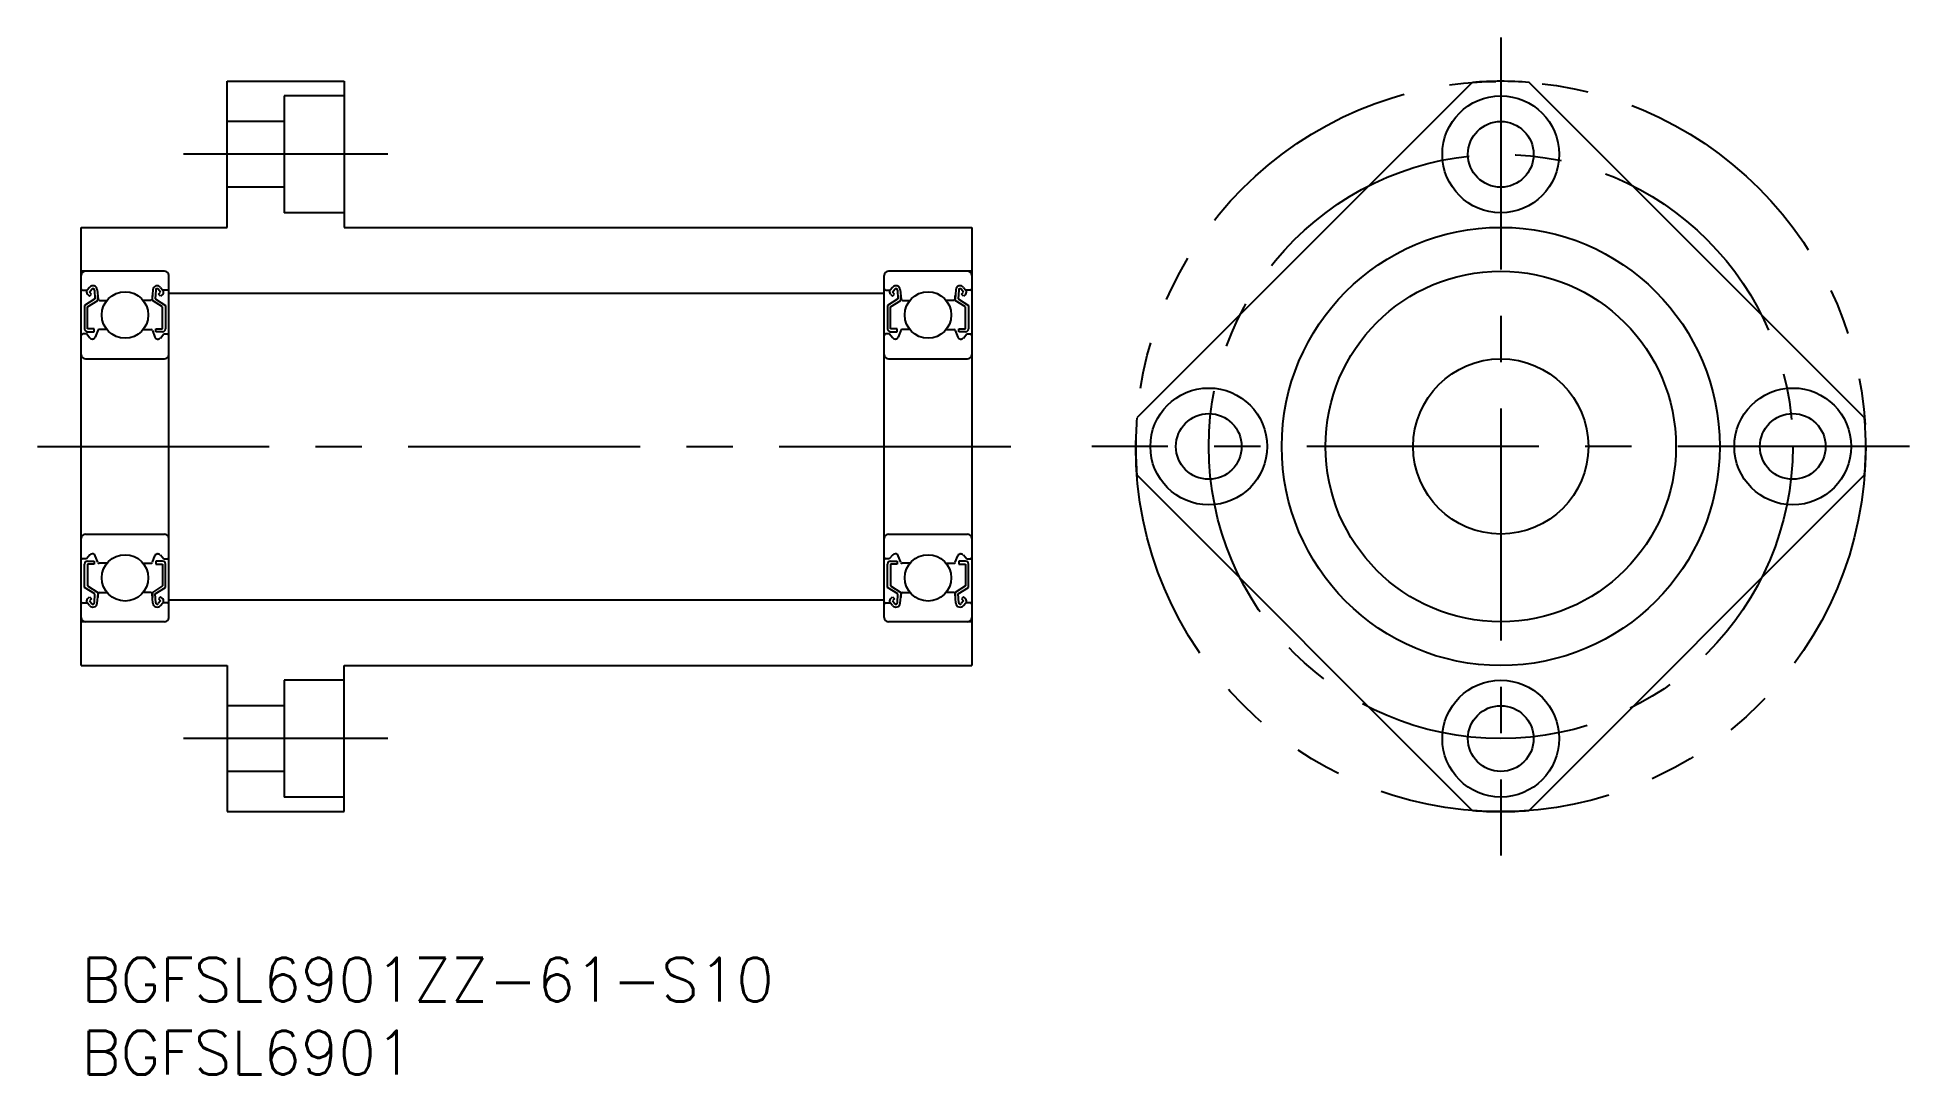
# Model space of a CAD drawing. Extents: x -3 to 125, y -8 to 63.
import ezdxf

# ---------------------------------------------------------------- set-up
doc = ezdxf.new("R2010")
doc.units = 0
doc.header["$LTSCALE"] = 0.5
doc.linetypes.add('CENTER', pattern=[50.8, 31.75, -6.35, 6.35, -6.35])
doc.linetypes.add('PHANTOM', pattern=[63.5, 31.75, -6.35, 6.35, -6.35, 6.35, -6.35])
for name, color, linetype in [('MSM_CENTER', 1, 'CENTER'), ('MSM_CONTINUOUS', 7, 'CONTINUOUS'), ('MSM_IMAGINARY', 6, 'PHANTOM'), ('MSM_PART_NUMBER', 7, 'CONTINUOUS')]:
    doc.layers.add(name, color=color, linetype=linetype)
doc.styles.get("Standard").update_dxf_attribs({"font": 'txt.shx', "height": 2.5, "bigfont": 'bigfont.shx'})

# ---------------------------------------------------------------- blocks, each defined once
blk = doc.blocks.new('*U25')
at = {"layer": 'MSM_PART_NUMBER'}
blk.add_text('BGFSL6901ZZ-61-S10', height=3, dxfattribs=at).set_placement((0, -3))
blk = doc.blocks.new('*U26')
at = {"layer": 'MSM_PART_NUMBER'}
blk.add_text('BGFSL6901', height=3, dxfattribs=at).set_placement((0, -8))

msp = doc.modelspace()

# ---------------------------------------------------------------- linework, layer by layer
at = {"layer": 'MSM_CENTER'}
for p, q in [((97.23, 63), (97.23, 7)), ((21, 55), (7, 55)), ((-3, 35), (64, 35)), ((125.23, 35), (69.23, 35)), ((21, 15), (7, 15))]:
    msp.add_line(p, q, dxfattribs=at)
msp.add_circle((97.23, 35), 20, dxfattribs=at)
at = {"layer": 'MSM_CONTINUOUS'}
for p, q in [((10, 60), (18, 60)), ((10, 50), (10, 60)), ((13.9, 59), (13.9, 51)), ((18, 59), (13.9, 59)), ((18, 60), (18, 50)), ((95.28, 59.92), (72.31, 36.95)), ((122.15, 36.95), (99.18, 59.92)), ((13.9, 57.25), (10, 57.25)), ((13.9, 52.75), (10, 52.75)), ((18, 51), (13.9, 51)), ((0, 20), (0, 50)), ((0, 50), (10, 50)), ((18, 50), (61, 50)), ((61, 50), (61, 20)), ((5.7, 47), (0, 47)), ((6, 23.3), (6, 46.7)), ((55, 23.3), (55, 46.7)), ((61, 47), (55.3, 47)), ((0.1, 45.7), (0.41, 45.7)), ((0.93, 45.1), (0.23, 44.66)), ((0.57, 45.89), (0.41, 45.7)), ((0.42, 45.43), (0.56, 45.29)), ((0.43, 44.55), (1.13, 44.99)), ((0.56, 45.57), (0.72, 45.76)), ((0.71, 45.43), (0.56, 45.57)), ((0.56, 45.29), (0.71, 45.43)), ((0.9, 45.7), (0.93, 45.1)), ((1.1, 45.72), (1.15, 45.09)), ((1.13, 44.99), (1.13, 45.33)), ((1.25, 45), (1.77, 45)), ((4.75, 45), (4.23, 45)), ((4.9, 45.72), (4.85, 45.09)), ((4.87, 44.99), (4.87, 45.33)), ((5.57, 44.55), (4.87, 44.99)), ((5.1, 45.7), (5.07, 45.1)), ((5.07, 45.1), (5.77, 44.66)), ((5.44, 45.57), (5.28, 45.76)), ((5.29, 45.43), (5.44, 45.57)), ((5.44, 45.29), (5.29, 45.43)), ((5.43, 45.89), (5.59, 45.7)), ((5.58, 45.43), (5.44, 45.29)), ((5.9, 45.7), (5.59, 45.7)), ((6, 45.5), (55, 45.5)), ((55.1, 45.7), (55.41, 45.7)), ((55.93, 45.1), (55.23, 44.66)), ((55.57, 45.89), (55.41, 45.7)), ((55.42, 45.43), (55.56, 45.29)), ((55.43, 44.55), (56.13, 44.99)), ((55.56, 45.57), (55.72, 45.76)), ((55.71, 45.43), (55.56, 45.57)), ((55.56, 45.29), (55.71, 45.43)), ((55.9, 45.7), (55.93, 45.1)), ((56.1, 45.72), (56.15, 45.09)), ((56.13, 44.99), (56.13, 45.33)), ((56.25, 45), (56.77, 45)), ((59.75, 45), (59.23, 45)), ((59.9, 45.72), (59.85, 45.09)), ((59.87, 44.99), (59.87, 45.33)), ((60.57, 44.55), (59.87, 44.99)), ((60.1, 45.7), (60.07, 45.1)), ((60.07, 45.1), (60.77, 44.66)), ((60.44, 45.57), (60.28, 45.76)), ((60.29, 45.43), (60.44, 45.57)), ((60.44, 45.29), (60.29, 45.43)), ((60.43, 45.89), (60.59, 45.7)), ((60.58, 45.43), (60.44, 45.29)), ((60.9, 45.7), (60.59, 45.7)), ((0.23, 44.66), (0.23, 43.05)), ((0.43, 43.05), (0.43, 44.55)), ((5.57, 43.05), (5.57, 44.55)), ((5.77, 44.66), (5.77, 43.05)), ((55.23, 44.66), (55.23, 43.05)), ((55.43, 43.05), (55.43, 44.55)), ((60.57, 43.05), (60.57, 44.55)), ((60.77, 44.66), (60.77, 43.05)), ((0.35, 42.7), (0.1, 42.7)), ((0.58, 42.42), (0.35, 42.7)), ((0.88, 43.05), (0.43, 43.05)), ((0.43, 42.85), (0.88, 42.85)), ((0.77, 42.35), (0.74, 42.35)), ((0.88, 42.85), (0.88, 43.05)), ((1.13, 42.93), (0.96, 42.48)), ((1.77, 43), (1.22, 43)), ((4.23, 43), (4.78, 43)), ((4.87, 42.93), (5.04, 42.48)), ((5.12, 42.85), (5.12, 43.05)), ((5.12, 43.05), (5.57, 43.05)), ((5.57, 42.85), (5.12, 42.85)), ((5.23, 42.35), (5.26, 42.35)), ((5.42, 42.42), (5.65, 42.7)), ((5.65, 42.7), (5.9, 42.7)), ((55.35, 42.7), (55.1, 42.7)), ((55.58, 42.42), (55.35, 42.7)), ((55.88, 43.05), (55.43, 43.05)), ((55.43, 42.85), (55.88, 42.85)), ((55.77, 42.35), (55.74, 42.35)), ((55.88, 42.85), (55.88, 43.05)), ((56.13, 42.93), (55.96, 42.48)), ((56.77, 43), (56.22, 43)), ((59.23, 43), (59.78, 43)), ((59.87, 42.93), (60.04, 42.48)), ((60.12, 42.85), (60.12, 43.05)), ((60.12, 43.05), (60.57, 43.05)), ((60.57, 42.85), (60.12, 42.85)), ((60.23, 42.35), (60.26, 42.35)), ((60.42, 42.42), (60.65, 42.7)), ((60.65, 42.7), (60.9, 42.7)), ((0.3, 41), (5.7, 41)), ((55.3, 41), (60.7, 41)), ((72.31, 33.05), (95.28, 10.08)), ((122.15, 33.05), (99.18, 10.08)), ((0.3, 29), (5.7, 29)), ((55.3, 29), (60.7, 29)), ((0.35, 27.3), (0.1, 27.3)), ((0.23, 25.34), (0.23, 26.95)), ((0.58, 27.58), (0.35, 27.3)), ((0.43, 27.15), (0.88, 27.15)), ((0.88, 26.95), (0.43, 26.95)), ((0.43, 26.95), (0.43, 25.45)), ((0.77, 27.65), (0.74, 27.65)), ((0.88, 27.15), (0.88, 26.95)), ((1.13, 27.07), (0.96, 27.52)), ((1.77, 27), (1.22, 27)), ((4.23, 27), (4.78, 27)), ((4.87, 27.07), (5.04, 27.52)), ((5.57, 27.15), (5.12, 27.15)), ((5.12, 27.15), (5.12, 26.95)), ((5.12, 26.95), (5.57, 26.95)), ((5.23, 27.65), (5.26, 27.65)), ((5.42, 27.58), (5.65, 27.3)), ((5.57, 26.95), (5.57, 25.45)), ((5.65, 27.3), (5.9, 27.3)), ((5.77, 25.34), (5.77, 26.95)), ((55.35, 27.3), (55.1, 27.3)), ((55.23, 25.34), (55.23, 26.95)), ((55.58, 27.58), (55.35, 27.3)), ((55.43, 27.15), (55.88, 27.15)), ((55.88, 26.95), (55.43, 26.95)), ((55.43, 26.95), (55.43, 25.45)), ((55.77, 27.65), (55.74, 27.65)), ((55.88, 27.15), (55.88, 26.95)), ((56.13, 27.07), (55.96, 27.52)), ((56.77, 27), (56.22, 27)), ((59.23, 27), (59.78, 27)), ((59.87, 27.07), (60.04, 27.52)), ((60.57, 27.15), (60.12, 27.15)), ((60.12, 27.15), (60.12, 26.95)), ((60.12, 26.95), (60.57, 26.95)), ((60.23, 27.65), (60.26, 27.65)), ((60.42, 27.58), (60.65, 27.3)), ((60.57, 26.95), (60.57, 25.45)), ((60.65, 27.3), (60.9, 27.3)), ((60.77, 25.34), (60.77, 26.95)), ((0.93, 24.9), (0.23, 25.34)), ((0.42, 24.57), (0.56, 24.71)), ((0.43, 25.45), (1.13, 25.01)), ((0.56, 24.71), (0.71, 24.57)), ((0.71, 24.57), (0.56, 24.43)), ((0.56, 24.43), (0.72, 24.24)), ((0.9, 24.3), (0.93, 24.9)), ((1.1, 24.28), (1.15, 24.91)), ((1.13, 25.01), (1.13, 24.67)), ((1.25, 25), (1.77, 25)), ((4.75, 25), (4.23, 25)), ((4.9, 24.28), (4.85, 24.91)), ((5.57, 25.45), (4.87, 25.01)), ((4.87, 25.01), (4.87, 24.67)), ((5.07, 24.9), (5.77, 25.34)), ((5.1, 24.3), (5.07, 24.9)), ((5.44, 24.43), (5.28, 24.24)), ((5.44, 24.71), (5.29, 24.57)), ((5.29, 24.57), (5.44, 24.43)), ((5.58, 24.57), (5.44, 24.71)), ((6, 24.5), (55, 24.5)), ((55.93, 24.9), (55.23, 25.34)), ((55.42, 24.57), (55.56, 24.71)), ((55.43, 25.45), (56.13, 25.01)), ((55.56, 24.71), (55.71, 24.57)), ((55.71, 24.57), (55.56, 24.43)), ((55.56, 24.43), (55.72, 24.24)), ((55.9, 24.3), (55.93, 24.9)), ((56.1, 24.28), (56.15, 24.91)), ((56.13, 25.01), (56.13, 24.67)), ((56.25, 25), (56.77, 25)), ((59.75, 25), (59.23, 25)), ((59.9, 24.28), (59.85, 24.91)), ((60.57, 25.45), (59.87, 25.01)), ((59.87, 25.01), (59.87, 24.67)), ((60.07, 24.9), (60.77, 25.34)), ((60.1, 24.3), (60.07, 24.9)), ((60.44, 24.43), (60.28, 24.24)), ((60.44, 24.71), (60.29, 24.57)), ((60.29, 24.57), (60.44, 24.43)), ((60.58, 24.57), (60.44, 24.71)), ((0.1, 24.3), (0.41, 24.3)), ((0.57, 24.11), (0.41, 24.3)), ((5.43, 24.11), (5.59, 24.3)), ((5.9, 24.3), (5.59, 24.3)), ((55.1, 24.3), (55.41, 24.3)), ((55.57, 24.11), (55.41, 24.3)), ((60.43, 24.11), (60.59, 24.3)), ((60.9, 24.3), (60.59, 24.3)), ((5.7, 23), (0, 23)), ((61, 23), (55.3, 23)), ((0, 20), (10, 20)), ((10, 20), (10, 10)), ((18, 20), (61, 20)), ((18, 10), (18, 20)), ((13.9, 19), (13.9, 11)), ((18, 19), (13.9, 19)), ((13.9, 17.25), (10, 17.25)), ((13.9, 12.75), (10, 12.75)), ((18, 11), (13.9, 11)), ((10, 10), (18, 10))]:
    msp.add_line(p, q, dxfattribs=at)
for centre, radius in [((97.23, 55), 4), ((97.23, 55), 2.25), ((97.23, 35), 15), ((97.23, 35), 12), ((3, 44), 1.59), ((58, 44), 1.59), ((97.23, 35), 6), ((77.23, 35), 4), ((117.23, 35), 4), ((77.23, 35), 2.25), ((117.23, 35), 2.25), ((3, 26), 1.59), ((58, 26), 1.59), ((97.23, 15), 4), ((97.23, 15), 2.25)]:
    msp.add_circle(centre, radius, dxfattribs=at)
for centre, radius, start, end in [((97.23, 35), 25, 85.5358, 94.4642), ((0.3, 46.7), 0.3, 90, 180), ((5.7, 46.7), 0.3, 0, 90), ((55.3, 46.7), 0.3, 90, 180), ((60.7, 46.7), 0.3, 0, 90), ((0.1, 45.8), 0.1, 180, 270), ((0.56, 45.57), 0.2, 139.9921, 224.998), ((0.8, 45.7), 0.3, 4.935, 139.9921), ((0.8, 45.7), 0.1, 3.0864, 139.9628), ((1.25, 45.1), 0.1, 184.935, 269.9989), ((4.75, 45.1), 0.1, 270.0011, 355.065), ((5.2, 45.7), 0.3, 40.0079, 175.065), ((5.2, 45.7), 0.1, 40.0372, 176.9136), ((5.44, 45.57), 0.2, 315.002, 40.0079), ((5.9, 45.8), 0.1, 270, 0), ((55.1, 45.8), 0.1, 180, 270), ((55.56, 45.57), 0.2, 139.9921, 224.998), ((55.8, 45.7), 0.3, 4.935, 139.9921), ((55.8, 45.7), 0.1, 3.0864, 139.9628), ((56.25, 45.1), 0.1, 184.935, 269.9989), ((59.75, 45.1), 0.1, 270.0011, 355.065), ((60.2, 45.7), 0.3, 40.0079, 175.065), ((60.2, 45.7), 0.1, 40.0372, 176.9136), ((60.44, 45.57), 0.2, 315.002, 40.0079), ((60.9, 45.8), 0.1, 270, 0), ((0.1, 42.6), 0.1, 90, 180), ((0.43, 43.05), 0.2, 180, 270), ((0.74, 42.55), 0.2, 219.9863, 270), ((0.77, 42.55), 0.2, 270, 340.0584), ((1.22, 42.9), 0.1, 89.999, 160.0584), ((4.78, 42.9), 0.1, 19.9416, 90.001), ((5.23, 42.55), 0.2, 199.9416, 270), ((5.26, 42.55), 0.2, 270, 320.0137), ((5.57, 43.05), 0.2, 270, 0), ((5.9, 42.6), 0.1, 0, 90), ((55.1, 42.6), 0.1, 90, 180), ((55.43, 43.05), 0.2, 180, 270), ((55.74, 42.55), 0.2, 219.9863, 270), ((55.77, 42.55), 0.2, 270, 340.0584), ((56.22, 42.9), 0.1, 89.999, 160.0584), ((59.78, 42.9), 0.1, 19.9416, 90.001), ((60.23, 42.55), 0.2, 199.9416, 270), ((60.26, 42.55), 0.2, 270, 320.0137), ((60.57, 43.05), 0.2, 270, 0), ((60.9, 42.6), 0.1, 0, 90), ((0.3, 41.3), 0.3, 180, 270), ((5.7, 41.3), 0.3, 270, 0), ((55.3, 41.3), 0.3, 180, 270), ((60.7, 41.3), 0.3, 270, 0), ((97.23, 35), 25, 175.5358, 184.4642), ((97.23, 35), 25, 355.5358, 4.4642), ((0.3, 28.7), 0.3, 90, 180), ((5.7, 28.7), 0.3, 0, 90), ((55.3, 28.7), 0.3, 90, 180), ((60.7, 28.7), 0.3, 0, 90), ((0.1, 27.4), 0.1, 180, 270), ((0.43, 26.95), 0.2, 90, 180), ((0.74, 27.45), 0.2, 90, 140.0137), ((0.77, 27.45), 0.2, 19.9416, 90), ((1.22, 27.1), 0.1, 199.9416, 270.001), ((4.78, 27.1), 0.1, 269.999, 340.0584), ((5.23, 27.45), 0.2, 90, 160.0584), ((5.26, 27.45), 0.2, 39.9863, 90), ((5.57, 26.95), 0.2, 0, 90), ((5.9, 27.4), 0.1, 270, 0), ((55.1, 27.4), 0.1, 180, 270), ((55.43, 26.95), 0.2, 90, 180), ((55.74, 27.45), 0.2, 90, 140.0137), ((55.77, 27.45), 0.2, 19.9416, 90), ((56.22, 27.1), 0.1, 199.9416, 270.001), ((59.78, 27.1), 0.1, 269.999, 340.0584), ((60.23, 27.45), 0.2, 90, 160.0584), ((60.26, 27.45), 0.2, 39.9863, 90), ((60.57, 26.95), 0.2, 0, 90), ((60.9, 27.4), 0.1, 270, 0), ((0.56, 24.43), 0.2, 135.002, 220.0079), ((1.25, 24.9), 0.1, 90.0011, 175.065), ((4.75, 24.9), 0.1, 4.935, 89.9989), ((5.44, 24.43), 0.2, 319.9921, 44.998), ((55.56, 24.43), 0.2, 135.002, 220.0079), ((56.25, 24.9), 0.1, 90.0011, 175.065), ((59.75, 24.9), 0.1, 4.935, 89.9989), ((60.44, 24.43), 0.2, 319.9921, 44.998), ((0.1, 24.2), 0.1, 90, 180), ((0.3, 23.3), 0.3, 180, 270), ((0.8, 24.3), 0.3, 220.0079, 355.065), ((0.8, 24.3), 0.1, 220.0372, 356.9136), ((5.2, 24.3), 0.3, 184.935, 319.9921), ((5.2, 24.3), 0.1, 183.0864, 319.9628), ((5.7, 23.3), 0.3, 270, 0), ((5.9, 24.2), 0.1, 0, 90), ((55.1, 24.2), 0.1, 90, 180), ((55.3, 23.3), 0.3, 180, 270), ((55.8, 24.3), 0.3, 220.0079, 355.065), ((55.8, 24.3), 0.1, 220.0372, 356.9136), ((60.2, 24.3), 0.3, 184.935, 319.9921), ((60.2, 24.3), 0.1, 183.0864, 319.9628), ((60.7, 23.3), 0.3, 270, 0), ((60.9, 24.2), 0.1, 0, 90), ((97.23, 35), 25, 265.5358, 274.4642)]:
    msp.add_arc(centre, radius, start, end, dxfattribs=at)
at = {"layer": 'MSM_IMAGINARY'}
msp.add_circle((97.23, 35), 25, dxfattribs=at)

# ---------------------------------------------------------------- block references
at = {"layer": 'MSM_CONTINUOUS'}
for name in ['*U25', '*U26']:
    msp.add_blockref(name, (0, 0), dxfattribs=at)

doc.saveas('drawing.dxf')
